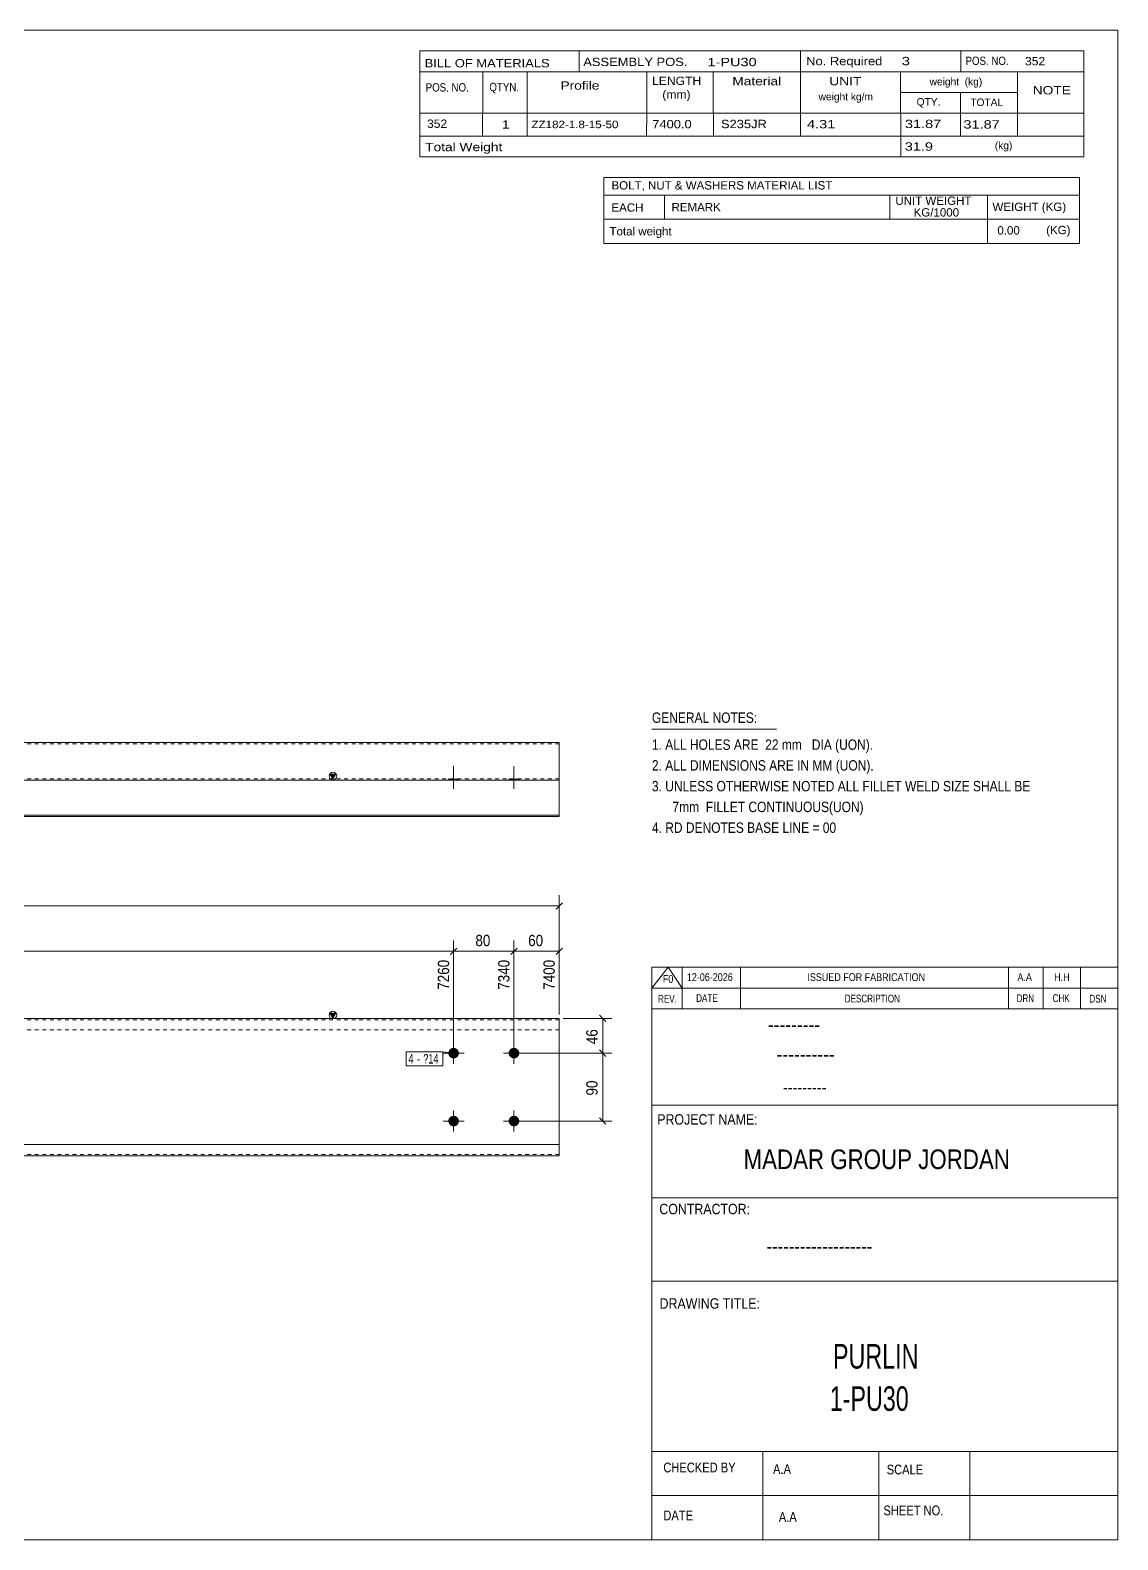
# Model space of a CAD drawing. Header units: millimetres. Extents: x 2 to 579, y 1 to 405.
# Drawn here: x 290.7 to 579, y 5 to 405 of the extents above; entities that cross this region are included whole.
import ezdxf

# ---------------------------------------------------------------- set-up
doc = ezdxf.new("R2010")
doc.units = ezdxf.units.MM
doc.linetypes.add('XKITLINE00', pattern=[0])
doc.linetypes.add('XKITLINE01', pattern=[4, 1, -1, 1, -1])
for name, color, linetype, lineweight in [('Bolt', 3, 'Continuous', 0), ('BoltMark', 7, 'Continuous', 0), ('Dimensions', 7, 'Continuous', 0), ('DrawingSheet', 5, 'Continuous', 0), ('OtherObjectType', 7, 'Continuous', 0), ('Part', 2, 'Continuous', 0)]:
    doc.layers.add(name, color=color, linetype=linetype, lineweight=lineweight)
doc.styles.add('@ARIAL_UNICODE_MS_BOLD', font='ARIAL.TTF')
doc.styles.add('ARIAL', font='ARIAL.TTF')
doc.styles.add('ARIAL_NARROW', font='ARIALN.TTF')
doc.styles.add('COMIC_SANS_MS_BOLD', font='COMICBD.TTF')
doc.styles.add('SWIS721_EX_BT', font='ARIAL.TTF')
doc.styles.add('SWISSE', font='ARIAL.TTF')

# ---------------------------------------------------------------- blocks, each defined once
blk = doc.blocks.new('*A1')
at = {"layer": 'Bolt'}
for points in [[(404.34, 133.91), (404.34, 133.88), (404.33, 133.85), (404.33, 133.81), (404.33, 133.78), (404.32, 133.74), (404.32, 133.71), (404.31, 133.68), (404.3, 133.64), (404.3, 133.61), (404.29, 133.58), (404.28, 133.54), (404.27, 133.51), (404.26, 133.48), (404.24, 133.44), (404.23, 133.41), (404.22, 133.38), (404.2, 133.35), (404.19, 133.32), (404.17, 133.29), (404.16, 133.26), (404.14, 133.23), (404.12, 133.2), (404.1, 133.17), (404.08, 133.14), (404.06, 133.11), (404.04, 133.09), (404.02, 133.06), (404, 133.03), (403.98, 133.01), (403.95, 132.98), (403.93, 132.96), (403.9, 132.93), (403.88, 132.91), (403.85, 132.89), (403.83, 132.87), (403.8, 132.84), (403.77, 132.82), (403.74, 132.8), (403.72, 132.78), (403.69, 132.77), (403.66, 132.75), (403.63, 132.73), (403.6, 132.71), (403.57, 132.7), (403.54, 132.68), (403.51, 132.67), (403.47, 132.66), (403.44, 132.64), (403.41, 132.63), (403.38, 132.62), (403.34, 132.61), (403.31, 132.6), (403.28, 132.59), (403.24, 132.58), (403.21, 132.58), (403.18, 132.57), (403.14, 132.56), (403.11, 132.56), (403.08, 132.56), (403.04, 132.55), (403.01, 132.55), (402.97, 132.55), (402.94, 132.55), (402.9, 132.55), (402.87, 132.55), (402.83, 132.55), (402.8, 132.56), (402.77, 132.56), (402.73, 132.56), (402.7, 132.57), (402.66, 132.58), (402.63, 132.58), (402.6, 132.59), (402.56, 132.6), (402.53, 132.61), (402.5, 132.62), (402.47, 132.63), (402.43, 132.64), (402.4, 132.66), (402.37, 132.67), (402.34, 132.68), (402.31, 132.7), (402.28, 132.71), (402.25, 132.73), (402.22, 132.75), (402.19, 132.77), (402.16, 132.78), (402.13, 132.8), (402.1, 132.82), (402.08, 132.84), (402.05, 132.87), (402.02, 132.89), (402, 132.91), (401.97, 132.93), (401.95, 132.96), (401.92, 132.98), (401.9, 133.01), (401.88, 133.03), (401.86, 133.06), (401.83, 133.09), (401.81, 133.11), (401.79, 133.14), (401.77, 133.17), (401.76, 133.2), (401.74, 133.23), (401.72, 133.26), (401.7, 133.29), (401.69, 133.32), (401.67, 133.35), (401.66, 133.38), (401.64, 133.41), (401.63, 133.44), (401.62, 133.48), (401.61, 133.51), (401.6, 133.54), (401.59, 133.58), (401.58, 133.61), (401.57, 133.64), (401.56, 133.68), (401.56, 133.71), (401.55, 133.74), (401.55, 133.78), (401.54, 133.81), (401.54, 133.85), (401.54, 133.88), (401.54, 133.91), (401.54, 133.95), (401.54, 133.98), (401.54, 134.02), (401.54, 134.05), (401.54, 134.09), (401.55, 134.12), (401.55, 134.15), (401.56, 134.19), (401.56, 134.22), (401.57, 134.26), (401.58, 134.29), (401.59, 134.32), (401.6, 134.35), (401.61, 134.39), (401.62, 134.42), (401.63, 134.45), (401.64, 134.48), (401.66, 134.52), (401.67, 134.55), (401.69, 134.58), (401.7, 134.61), (401.72, 134.64), (401.74, 134.67), (401.76, 134.7), (401.77, 134.73), (401.79, 134.75), (401.81, 134.78), (401.83, 134.81), (401.86, 134.84), (401.88, 134.86), (401.9, 134.89), (401.92, 134.91), (401.95, 134.94), (401.97, 134.96), (402, 134.99), (402.02, 135.01), (402.05, 135.03), (402.08, 135.05), (402.1, 135.07), (402.13, 135.09), (402.16, 135.11), (402.19, 135.13), (402.22, 135.15), (402.25, 135.17), (402.28, 135.18), (402.31, 135.2), (402.34, 135.21), (402.37, 135.23), (402.4, 135.24), (402.43, 135.25), (402.47, 135.27), (402.5, 135.28), (402.53, 135.29), (402.56, 135.3), (402.6, 135.31), (402.63, 135.31), (402.66, 135.32), (402.7, 135.33), (402.73, 135.33), (402.77, 135.34), (402.8, 135.34), (402.83, 135.34), (402.87, 135.35), (402.9, 135.35), (402.94, 135.35), (402.97, 135.35), (403.01, 135.35), (403.04, 135.34), (403.08, 135.34), (403.11, 135.34), (403.14, 135.33), (403.18, 135.33), (403.21, 135.32), (403.24, 135.31), (403.28, 135.31), (403.31, 135.3), (403.34, 135.29), (403.38, 135.28), (403.41, 135.27), (403.44, 135.25), (403.47, 135.24), (403.51, 135.23), (403.54, 135.21), (403.57, 135.2), (403.6, 135.18), (403.63, 135.17), (403.66, 135.15), (403.69, 135.13), (403.72, 135.11), (403.74, 135.09), (403.77, 135.07), (403.8, 135.05), (403.83, 135.03), (403.85, 135.01), (403.88, 134.99), (403.9, 134.96), (403.93, 134.94), (403.95, 134.91), (403.98, 134.89), (404, 134.86), (404.02, 134.84), (404.04, 134.81), (404.06, 134.78), (404.08, 134.75), (404.1, 134.73), (404.12, 134.7), (404.14, 134.67), (404.16, 134.64), (404.17, 134.61), (404.19, 134.58), (404.2, 134.55), (404.22, 134.52), (404.23, 134.48), (404.24, 134.45), (404.26, 134.42), (404.27, 134.39), (404.28, 134.35), (404.29, 134.32), (404.3, 134.29), (404.3, 134.26), (404.31, 134.22), (404.32, 134.19), (404.32, 134.15), (404.33, 134.12), (404.33, 134.09), (404.33, 134.05), (404.34, 134.02), (404.34, 133.98), (404.34, 133.95)], [(420.34, 133.91), (420.34, 133.88), (420.33, 133.85), (420.33, 133.81), (420.33, 133.78), (420.32, 133.74), (420.32, 133.71), (420.31, 133.68), (420.3, 133.64), (420.3, 133.61), (420.29, 133.58), (420.28, 133.54), (420.27, 133.51), (420.26, 133.48), (420.24, 133.44), (420.23, 133.41), (420.22, 133.38), (420.2, 133.35), (420.19, 133.32), (420.17, 133.29), (420.16, 133.26), (420.14, 133.23), (420.12, 133.2), (420.1, 133.17), (420.08, 133.14), (420.06, 133.11), (420.04, 133.09), (420.02, 133.06), (420, 133.03), (419.98, 133.01), (419.95, 132.98), (419.93, 132.96), (419.9, 132.93), (419.88, 132.91), (419.85, 132.89), (419.83, 132.87), (419.8, 132.84), (419.77, 132.82), (419.74, 132.8), (419.72, 132.78), (419.69, 132.77), (419.66, 132.75), (419.63, 132.73), (419.6, 132.71), (419.57, 132.7), (419.54, 132.68), (419.51, 132.67), (419.47, 132.66), (419.44, 132.64), (419.41, 132.63), (419.38, 132.62), (419.34, 132.61), (419.31, 132.6), (419.28, 132.59), (419.24, 132.58), (419.21, 132.58), (419.18, 132.57), (419.14, 132.56), (419.11, 132.56), (419.08, 132.56), (419.04, 132.55), (419.01, 132.55), (418.97, 132.55), (418.94, 132.55), (418.9, 132.55), (418.87, 132.55), (418.83, 132.55), (418.8, 132.56), (418.77, 132.56), (418.73, 132.56), (418.7, 132.57), (418.66, 132.58), (418.63, 132.58), (418.6, 132.59), (418.56, 132.6), (418.53, 132.61), (418.5, 132.62), (418.47, 132.63), (418.43, 132.64), (418.4, 132.66), (418.37, 132.67), (418.34, 132.68), (418.31, 132.7), (418.28, 132.71), (418.25, 132.73), (418.22, 132.75), (418.19, 132.77), (418.16, 132.78), (418.13, 132.8), (418.1, 132.82), (418.08, 132.84), (418.05, 132.87), (418.02, 132.89), (418, 132.91), (417.97, 132.93), (417.95, 132.96), (417.92, 132.98), (417.9, 133.01), (417.88, 133.03), (417.86, 133.06), (417.83, 133.09), (417.81, 133.11), (417.79, 133.14), (417.77, 133.17), (417.76, 133.2), (417.74, 133.23), (417.72, 133.26), (417.7, 133.29), (417.69, 133.32), (417.67, 133.35), (417.66, 133.38), (417.64, 133.41), (417.63, 133.44), (417.62, 133.48), (417.61, 133.51), (417.6, 133.54), (417.59, 133.58), (417.58, 133.61), (417.57, 133.64), (417.56, 133.68), (417.56, 133.71), (417.55, 133.74), (417.55, 133.78), (417.54, 133.81), (417.54, 133.85), (417.54, 133.88), (417.54, 133.91), (417.54, 133.95), (417.54, 133.98), (417.54, 134.02), (417.54, 134.05), (417.54, 134.09), (417.55, 134.12), (417.55, 134.15), (417.56, 134.19), (417.56, 134.22), (417.57, 134.26), (417.58, 134.29), (417.59, 134.32), (417.6, 134.35), (417.61, 134.39), (417.62, 134.42), (417.63, 134.45), (417.64, 134.48), (417.66, 134.52), (417.67, 134.55), (417.69, 134.58), (417.7, 134.61), (417.72, 134.64), (417.74, 134.67), (417.76, 134.7), (417.77, 134.73), (417.79, 134.75), (417.81, 134.78), (417.83, 134.81), (417.86, 134.84), (417.88, 134.86), (417.9, 134.89), (417.92, 134.91), (417.95, 134.94), (417.97, 134.96), (418, 134.99), (418.02, 135.01), (418.05, 135.03), (418.08, 135.05), (418.1, 135.07), (418.13, 135.09), (418.16, 135.11), (418.19, 135.13), (418.22, 135.15), (418.25, 135.17), (418.28, 135.18), (418.31, 135.2), (418.34, 135.21), (418.37, 135.23), (418.4, 135.24), (418.43, 135.25), (418.47, 135.27), (418.5, 135.28), (418.53, 135.29), (418.56, 135.3), (418.6, 135.31), (418.63, 135.31), (418.66, 135.32), (418.7, 135.33), (418.73, 135.33), (418.77, 135.34), (418.8, 135.34), (418.83, 135.34), (418.87, 135.35), (418.9, 135.35), (418.94, 135.35), (418.97, 135.35), (419.01, 135.35), (419.04, 135.34), (419.08, 135.34), (419.11, 135.34), (419.14, 135.33), (419.18, 135.33), (419.21, 135.32), (419.24, 135.31), (419.28, 135.31), (419.31, 135.3), (419.34, 135.29), (419.38, 135.28), (419.41, 135.27), (419.44, 135.25), (419.47, 135.24), (419.51, 135.23), (419.54, 135.21), (419.57, 135.2), (419.6, 135.18), (419.63, 135.17), (419.66, 135.15), (419.69, 135.13), (419.72, 135.11), (419.74, 135.09), (419.77, 135.07), (419.8, 135.05), (419.83, 135.03), (419.85, 135.01), (419.88, 134.99), (419.9, 134.96), (419.93, 134.94), (419.95, 134.91), (419.98, 134.89), (420, 134.86), (420.02, 134.84), (420.04, 134.81), (420.06, 134.78), (420.08, 134.75), (420.1, 134.73), (420.12, 134.7), (420.14, 134.67), (420.16, 134.64), (420.17, 134.61), (420.19, 134.58), (420.2, 134.55), (420.22, 134.52), (420.23, 134.48), (420.24, 134.45), (420.26, 134.42), (420.27, 134.39), (420.28, 134.35), (420.29, 134.32), (420.3, 134.29), (420.3, 134.26), (420.31, 134.22), (420.32, 134.19), (420.32, 134.15), (420.33, 134.12), (420.33, 134.09), (420.33, 134.05), (420.34, 134.02), (420.34, 133.98), (420.34, 133.95)], [(404.34, 115.91), (404.34, 115.88), (404.33, 115.85), (404.33, 115.81), (404.33, 115.78), (404.32, 115.74), (404.32, 115.71), (404.31, 115.68), (404.3, 115.64), (404.3, 115.61), (404.29, 115.58), (404.28, 115.54), (404.27, 115.51), (404.26, 115.48), (404.24, 115.44), (404.23, 115.41), (404.22, 115.38), (404.2, 115.35), (404.19, 115.32), (404.17, 115.29), (404.16, 115.26), (404.14, 115.23), (404.12, 115.2), (404.1, 115.17), (404.08, 115.14), (404.06, 115.11), (404.04, 115.09), (404.02, 115.06), (404, 115.03), (403.98, 115.01), (403.95, 114.98), (403.93, 114.96), (403.9, 114.93), (403.88, 114.91), (403.85, 114.89), (403.83, 114.87), (403.8, 114.84), (403.77, 114.82), (403.74, 114.8), (403.72, 114.78), (403.69, 114.77), (403.66, 114.75), (403.63, 114.73), (403.6, 114.71), (403.57, 114.7), (403.54, 114.68), (403.51, 114.67), (403.47, 114.66), (403.44, 114.64), (403.41, 114.63), (403.38, 114.62), (403.34, 114.61), (403.31, 114.6), (403.28, 114.59), (403.24, 114.58), (403.21, 114.58), (403.18, 114.57), (403.14, 114.56), (403.11, 114.56), (403.08, 114.56), (403.04, 114.55), (403.01, 114.55), (402.97, 114.55), (402.94, 114.55), (402.9, 114.55), (402.87, 114.55), (402.83, 114.55), (402.8, 114.56), (402.77, 114.56), (402.73, 114.56), (402.7, 114.57), (402.66, 114.58), (402.63, 114.58), (402.6, 114.59), (402.56, 114.6), (402.53, 114.61), (402.5, 114.62), (402.47, 114.63), (402.43, 114.64), (402.4, 114.66), (402.37, 114.67), (402.34, 114.68), (402.31, 114.7), (402.28, 114.71), (402.25, 114.73), (402.22, 114.75), (402.19, 114.77), (402.16, 114.78), (402.13, 114.8), (402.1, 114.82), (402.08, 114.84), (402.05, 114.87), (402.02, 114.89), (402, 114.91), (401.97, 114.93), (401.95, 114.96), (401.92, 114.98), (401.9, 115.01), (401.88, 115.03), (401.86, 115.06), (401.83, 115.09), (401.81, 115.11), (401.79, 115.14), (401.77, 115.17), (401.76, 115.2), (401.74, 115.23), (401.72, 115.26), (401.7, 115.29), (401.69, 115.32), (401.67, 115.35), (401.66, 115.38), (401.64, 115.41), (401.63, 115.44), (401.62, 115.48), (401.61, 115.51), (401.6, 115.54), (401.59, 115.58), (401.58, 115.61), (401.57, 115.64), (401.56, 115.68), (401.56, 115.71), (401.55, 115.74), (401.55, 115.78), (401.54, 115.81), (401.54, 115.85), (401.54, 115.88), (401.54, 115.91), (401.54, 115.95), (401.54, 115.98), (401.54, 116.02), (401.54, 116.05), (401.54, 116.09), (401.55, 116.12), (401.55, 116.15), (401.56, 116.19), (401.56, 116.22), (401.57, 116.26), (401.58, 116.29), (401.59, 116.32), (401.6, 116.35), (401.61, 116.39), (401.62, 116.42), (401.63, 116.45), (401.64, 116.48), (401.66, 116.52), (401.67, 116.55), (401.69, 116.58), (401.7, 116.61), (401.72, 116.64), (401.74, 116.67), (401.76, 116.7), (401.77, 116.73), (401.79, 116.75), (401.81, 116.78), (401.83, 116.81), (401.86, 116.84), (401.88, 116.86), (401.9, 116.89), (401.92, 116.91), (401.95, 116.94), (401.97, 116.96), (402, 116.99), (402.02, 117.01), (402.05, 117.03), (402.08, 117.05), (402.1, 117.07), (402.13, 117.09), (402.16, 117.11), (402.19, 117.13), (402.22, 117.15), (402.25, 117.17), (402.28, 117.18), (402.31, 117.2), (402.34, 117.21), (402.37, 117.23), (402.4, 117.24), (402.43, 117.25), (402.47, 117.27), (402.5, 117.28), (402.53, 117.29), (402.56, 117.3), (402.6, 117.31), (402.63, 117.31), (402.66, 117.32), (402.7, 117.33), (402.73, 117.33), (402.77, 117.34), (402.8, 117.34), (402.83, 117.34), (402.87, 117.35), (402.9, 117.35), (402.94, 117.35), (402.97, 117.35), (403.01, 117.35), (403.04, 117.34), (403.08, 117.34), (403.11, 117.34), (403.14, 117.33), (403.18, 117.33), (403.21, 117.32), (403.24, 117.31), (403.28, 117.31), (403.31, 117.3), (403.34, 117.29), (403.38, 117.28), (403.41, 117.27), (403.44, 117.25), (403.47, 117.24), (403.51, 117.23), (403.54, 117.21), (403.57, 117.2), (403.6, 117.18), (403.63, 117.17), (403.66, 117.15), (403.69, 117.13), (403.72, 117.11), (403.74, 117.09), (403.77, 117.07), (403.8, 117.05), (403.83, 117.03), (403.85, 117.01), (403.88, 116.99), (403.9, 116.96), (403.93, 116.94), (403.95, 116.91), (403.98, 116.89), (404, 116.86), (404.02, 116.84), (404.04, 116.81), (404.06, 116.78), (404.08, 116.75), (404.1, 116.73), (404.12, 116.7), (404.14, 116.67), (404.16, 116.64), (404.17, 116.61), (404.19, 116.58), (404.2, 116.55), (404.22, 116.52), (404.23, 116.48), (404.24, 116.45), (404.26, 116.42), (404.27, 116.39), (404.28, 116.35), (404.29, 116.32), (404.3, 116.29), (404.3, 116.26), (404.31, 116.22), (404.32, 116.19), (404.32, 116.15), (404.33, 116.12), (404.33, 116.09), (404.33, 116.05), (404.34, 116.02), (404.34, 115.98), (404.34, 115.95)], [(420.34, 115.91), (420.34, 115.88), (420.33, 115.85), (420.33, 115.81), (420.33, 115.78), (420.32, 115.74), (420.32, 115.71), (420.31, 115.68), (420.3, 115.64), (420.3, 115.61), (420.29, 115.58), (420.28, 115.54), (420.27, 115.51), (420.26, 115.48), (420.24, 115.44), (420.23, 115.41), (420.22, 115.38), (420.2, 115.35), (420.19, 115.32), (420.17, 115.29), (420.16, 115.26), (420.14, 115.23), (420.12, 115.2), (420.1, 115.17), (420.08, 115.14), (420.06, 115.11), (420.04, 115.09), (420.02, 115.06), (420, 115.03), (419.98, 115.01), (419.95, 114.98), (419.93, 114.96), (419.9, 114.93), (419.88, 114.91), (419.85, 114.89), (419.83, 114.87), (419.8, 114.84), (419.77, 114.82), (419.74, 114.8), (419.72, 114.78), (419.69, 114.77), (419.66, 114.75), (419.63, 114.73), (419.6, 114.71), (419.57, 114.7), (419.54, 114.68), (419.51, 114.67), (419.47, 114.66), (419.44, 114.64), (419.41, 114.63), (419.38, 114.62), (419.34, 114.61), (419.31, 114.6), (419.28, 114.59), (419.24, 114.58), (419.21, 114.58), (419.18, 114.57), (419.14, 114.56), (419.11, 114.56), (419.08, 114.56), (419.04, 114.55), (419.01, 114.55), (418.97, 114.55), (418.94, 114.55), (418.9, 114.55), (418.87, 114.55), (418.83, 114.55), (418.8, 114.56), (418.77, 114.56), (418.73, 114.56), (418.7, 114.57), (418.66, 114.58), (418.63, 114.58), (418.6, 114.59), (418.56, 114.6), (418.53, 114.61), (418.5, 114.62), (418.47, 114.63), (418.43, 114.64), (418.4, 114.66), (418.37, 114.67), (418.34, 114.68), (418.31, 114.7), (418.28, 114.71), (418.25, 114.73), (418.22, 114.75), (418.19, 114.77), (418.16, 114.78), (418.13, 114.8), (418.1, 114.82), (418.08, 114.84), (418.05, 114.87), (418.02, 114.89), (418, 114.91), (417.97, 114.93), (417.95, 114.96), (417.92, 114.98), (417.9, 115.01), (417.88, 115.03), (417.86, 115.06), (417.83, 115.09), (417.81, 115.11), (417.79, 115.14), (417.77, 115.17), (417.76, 115.2), (417.74, 115.23), (417.72, 115.26), (417.7, 115.29), (417.69, 115.32), (417.67, 115.35), (417.66, 115.38), (417.64, 115.41), (417.63, 115.44), (417.62, 115.48), (417.61, 115.51), (417.6, 115.54), (417.59, 115.58), (417.58, 115.61), (417.57, 115.64), (417.56, 115.68), (417.56, 115.71), (417.55, 115.74), (417.55, 115.78), (417.54, 115.81), (417.54, 115.85), (417.54, 115.88), (417.54, 115.91), (417.54, 115.95), (417.54, 115.98), (417.54, 116.02), (417.54, 116.05), (417.54, 116.09), (417.55, 116.12), (417.55, 116.15), (417.56, 116.19), (417.56, 116.22), (417.57, 116.26), (417.58, 116.29), (417.59, 116.32), (417.6, 116.35), (417.61, 116.39), (417.62, 116.42), (417.63, 116.45), (417.64, 116.48), (417.66, 116.52), (417.67, 116.55), (417.69, 116.58), (417.7, 116.61), (417.72, 116.64), (417.74, 116.67), (417.76, 116.7), (417.77, 116.73), (417.79, 116.75), (417.81, 116.78), (417.83, 116.81), (417.86, 116.84), (417.88, 116.86), (417.9, 116.89), (417.92, 116.91), (417.95, 116.94), (417.97, 116.96), (418, 116.99), (418.02, 117.01), (418.05, 117.03), (418.08, 117.05), (418.1, 117.07), (418.13, 117.09), (418.16, 117.11), (418.19, 117.13), (418.22, 117.15), (418.25, 117.17), (418.28, 117.18), (418.31, 117.2), (418.34, 117.21), (418.37, 117.23), (418.4, 117.24), (418.43, 117.25), (418.47, 117.27), (418.5, 117.28), (418.53, 117.29), (418.56, 117.3), (418.6, 117.31), (418.63, 117.31), (418.66, 117.32), (418.7, 117.33), (418.73, 117.33), (418.77, 117.34), (418.8, 117.34), (418.83, 117.34), (418.87, 117.35), (418.9, 117.35), (418.94, 117.35), (418.97, 117.35), (419.01, 117.35), (419.04, 117.34), (419.08, 117.34), (419.11, 117.34), (419.14, 117.33), (419.18, 117.33), (419.21, 117.32), (419.24, 117.31), (419.28, 117.31), (419.31, 117.3), (419.34, 117.29), (419.38, 117.28), (419.41, 117.27), (419.44, 117.25), (419.47, 117.24), (419.51, 117.23), (419.54, 117.21), (419.57, 117.2), (419.6, 117.18), (419.63, 117.17), (419.66, 117.15), (419.69, 117.13), (419.72, 117.11), (419.74, 117.09), (419.77, 117.07), (419.8, 117.05), (419.83, 117.03), (419.85, 117.01), (419.88, 116.99), (419.9, 116.96), (419.93, 116.94), (419.95, 116.91), (419.98, 116.89), (420, 116.86), (420.02, 116.84), (420.04, 116.81), (420.06, 116.78), (420.08, 116.75), (420.1, 116.73), (420.12, 116.7), (420.14, 116.67), (420.16, 116.64), (420.17, 116.61), (420.19, 116.58), (420.2, 116.55), (420.22, 116.52), (420.23, 116.48), (420.24, 116.45), (420.26, 116.42), (420.27, 116.39), (420.28, 116.35), (420.29, 116.32), (420.3, 116.29), (420.3, 116.26), (420.31, 116.22), (420.32, 116.19), (420.32, 116.15), (420.33, 116.12), (420.33, 116.09), (420.33, 116.05), (420.34, 116.02), (420.34, 115.98), (420.34, 115.95)]]:
    blk.add_hatch(color=3, dxfattribs=at).paths.add_polyline_path(points, flags=17)
at = {"layer": 'Bolt', "color": 3, "linetype": 'XKITLINE00', "lineweight": 0}
for p, q in [((402.94, 136.75), (402.94, 131.15)), ((418.94, 136.75), (418.94, 131.15)), ((405.74, 133.95), (400.14, 133.95)), ((421.74, 133.95), (416.14, 133.95)), ((402.94, 118.75), (402.94, 113.15)), ((418.94, 118.75), (418.94, 113.15)), ((405.74, 115.95), (400.14, 115.95)), ((421.74, 115.95), (416.14, 115.95))]:
    blk.add_line(p, q, dxfattribs=at)
blk = doc.blocks.new('*A3')
at = {"layer": 'Part'}
blk.add_hatch(color=2, dxfattribs=at).paths.add_polyline_path([(370.14, 144.55), (371.74, 144.55), (370.94, 143.15)], flags=17)
at = {"layer": 'Part', "color": 2, "linetype": 'XKITLINE00', "lineweight": 0}
for p, q in [((370.94, 143.15), (370.14, 144.55)), ((370.14, 144.55), (371.74, 144.55)), ((371.74, 144.55), (370.94, 143.15)), ((34.45, 143.15), (34.45, 106.75)), ((232.64, 143.15), (34.45, 143.15)), ((430.94, 143.15), (232.74, 143.15)), ((430.94, 143.15), (430.94, 106.75)), ((232.64, 109.75), (34.45, 109.75)), ((430.94, 109.75), (232.74, 109.75)), ((34.45, 106.75), (232.64, 106.75)), ((232.74, 106.75), (430.94, 106.75))]:
    blk.add_line(p, q, dxfattribs=at)
at = {"layer": 'Part', "color": 7, "linetype": 'XKITLINE01', "lineweight": 0}
for p, q in [((232.64, 142.79), (34.45, 142.79)), ((232.64, 140.15), (34.45, 140.15)), ((430.94, 142.79), (232.74, 142.79)), ((430.94, 140.15), (232.74, 140.15)), ((232.64, 107.11), (34.45, 107.11)), ((430.94, 107.11), (232.74, 107.11))]:
    blk.add_line(p, q, dxfattribs=at)
at = {"layer": 'Part', "color": 2, "linetype": 'XKITLINE00', "lineweight": 0}
blk.add_circle((370.94, 144.05), 1, dxfattribs=at)
blk = doc.blocks.new('*A4')
at = {"layer": 'Bolt'}
for points in [[(401.54, 206.29), (401.54, 206.65), (404.34, 206.65), (404.34, 206.29)], [(401.54, 206.29), (401.54, 206.65), (404.34, 206.65), (404.34, 206.29)], [(417.54, 206.29), (417.54, 206.65), (420.34, 206.65), (420.34, 206.29)], [(417.54, 206.29), (417.54, 206.65), (420.34, 206.65), (420.34, 206.29)]]:
    blk.add_hatch(color=3, dxfattribs=at).paths.add_polyline_path(points, flags=17)
at = {"layer": 'Bolt', "color": 3, "linetype": 'XKITLINE00', "lineweight": 0}
for p, q in [((402.94, 209.97), (402.94, 203.97)), ((402.94, 209.97), (402.94, 203.97)), ((418.94, 209.97), (418.94, 203.97)), ((418.94, 209.97), (418.94, 203.97)), ((401.54, 206.65), (401.54, 206.29)), ((401.54, 206.65), (401.54, 206.29)), ((404.34, 206.65), (404.34, 206.29)), ((404.34, 206.65), (404.34, 206.29)), ((417.54, 206.65), (417.54, 206.29)), ((417.54, 206.65), (417.54, 206.29)), ((420.34, 206.65), (420.34, 206.29)), ((420.34, 206.65), (420.34, 206.29))]:
    blk.add_line(p, q, dxfattribs=at)
blk = doc.blocks.new('*A6')
at = {"layer": 'Part'}
blk.add_hatch(color=2, dxfattribs=at).paths.add_polyline_path([(370.14, 207.87), (371.74, 207.87), (370.94, 206.47)], flags=17)
at = {"layer": 'Part', "color": 2, "linetype": 'XKITLINE00', "lineweight": 0}
for p, q in [((34.45, 216.29), (34.45, 206.29)), ((34.45, 216.29), (232.64, 216.29)), ((232.74, 216.29), (430.94, 216.29)), ((430.94, 216.29), (430.94, 206.29)), ((34.45, 206.29), (34.45, 196.65)), ((232.64, 206.29), (34.45, 206.29)), ((430.94, 206.29), (232.74, 206.29)), ((370.94, 206.47), (370.14, 207.87)), ((370.14, 207.87), (371.74, 207.87)), ((371.74, 207.87), (370.94, 206.47)), ((430.94, 196.65), (430.94, 206.29)), ((232.64, 197.01), (34.45, 197.01)), ((34.45, 196.65), (232.64, 196.65)), ((430.94, 197.01), (232.74, 197.01)), ((232.74, 196.65), (430.94, 196.65))]:
    blk.add_line(p, q, dxfattribs=at)
at = {"layer": 'Part', "color": 7, "linetype": 'XKITLINE01', "lineweight": 0}
for p, q in [((232.64, 215.93), (34.45, 215.93)), ((430.94, 215.93), (232.74, 215.93)), ((232.64, 206.65), (34.45, 206.65)), ((430.94, 206.65), (232.74, 206.65))]:
    blk.add_line(p, q, dxfattribs=at)
at = {"layer": 'Part', "color": 2, "linetype": 'XKITLINE00', "lineweight": 0}
blk.add_circle((370.94, 207.37), 1, dxfattribs=at)
blk = doc.blocks.new('*A7')
at = {"layer": 'DrawingSheet', "color": 5, "linetype": 'XKITLINE00', "lineweight": 0}
for p, q in [((579, 405), (5, 405)), ((5, 405), (5, 5)), ((579, 5), (579, 405)), ((5, 5), (579, 5))]:
    blk.add_line(p, q, dxfattribs=at)
at = {"layer": 'DrawingSheet', "color": 5, "style": 'ARIAL', "width": 0.85}
blk.add_text('Tekla structures', height=2, rotation=90, dxfattribs=at).set_placement((4.5, 5.5))
blk = doc.blocks.new('*A8')
at = {"layer": 'OtherObjectType', "color": 7, "linetype": 'XKITLINE00', "lineweight": 0}
for p, q in [((442.76, 365.95), (442.75, 354.95)), ((442.76, 365.95), (568.88, 365.95)), ((568.88, 365.95), (568.88, 354.95)), ((442.75, 361.3), (568.88, 361.3)), ((458.87, 361.31), (458.87, 354.95)), ((518.57, 361.31), (518.57, 354.95)), ((544.47, 361.29), (544.47, 354.95)), ((442.77, 354.95), (568.88, 354.95)), ((442.78, 354.95), (442.78, 348.54)), ((442.85, 354.95), (568.87, 354.95)), ((544.5, 354.92), (544.5, 348.5)), ((568.87, 354.92), (568.87, 348.51)), ((442.77, 348.5), (568.87, 348.5))]:
    blk.add_line(p, q, dxfattribs=at)
at = {"layer": 'OtherObjectType', "color": 7, "style": 'ARIAL_NARROW', "width": 1.211571}
for s, p in [('BOLT, NUT & WASHERS MATERIAL LIST', (444.79, 362.79)), ('UNIT WEIGHT', (520.03, 358.72)), ('EACH', (444.78, 356.92)), ('REMARK', (460.7, 357.01)), (' KG/1000', (524.02, 355.63)), ('WEIGHT (KG)', (545.78, 357.1)), ('Total weight', (444.26, 350.62)), ('0.00', (547.07, 350.86)), ('(KG)', (560.02, 350.95))]:
    blk.add_text(s, height=2.2, dxfattribs=at).set_placement(p)
blk = doc.blocks.new('*A9')
at = {"layer": 'OtherObjectType', "color": 7, "linetype": 'XKITLINE00', "lineweight": 0}
blk.add_line((455.5, 219.82), (488.5, 219.82), dxfattribs=at)
at = {"layer": 'OtherObjectType', "color": 7, "style": 'ARIAL_NARROW', "width": 1.008832}
for s, p in [('GENERAL NOTES:', (455.5, 221.47)), ('1. ALL HOLES ARE  22 mm   DIA (UON).', (455.5, 214.32)), ('2. ALL DIMENSIONS ARE IN MM (UON).', (455.5, 208.82)), ('3. UNLESS OTHERWISE NOTED ALL FILLET WELD SIZE SHALL BE', (455.5, 203.32)), ('7mm  FILLET CONTINUOUS(UON)', (460.95, 197.82)), ('4. RD DENOTES BASE LINE = 00', (455.5, 192.32))]:
    blk.add_text(s, height=2.75, dxfattribs=at).set_placement(p)
blk = doc.blocks.new('*A10')
at = {"layer": 'OtherObjectType', "color": 7, "linetype": 'XKITLINE00', "lineweight": 0}
for p, q in [((455.5, 156.76), (579, 156.76)), ((455.5, 151.21), (459.82, 156.76)), ((455.5, 151.21), (455.5, 156.76)), ((459.82, 156.76), (463.53, 151.21)), ((463.53, 151.21), (463.53, 156.76)), ((478.97, 151.21), (478.97, 156.76)), ((549.98, 151.21), (549.98, 156.76)), ((559.24, 151.21), (559.24, 156.76)), ((569.12, 151.21), (569.12, 156.76)), ((579, 151.21), (579, 156.76)), ((455.5, 151.21), (579, 151.21)), ((455.5, 145.65), (455.5, 151.21)), ((459.21, 151.21), (579, 151.21)), ((463.53, 145.65), (463.53, 151.21)), ((478.97, 145.65), (478.97, 151.21)), ((549.98, 145.65), (549.98, 151.21)), ((559.24, 145.65), (559.24, 151.21)), ((569.12, 145.65), (569.12, 151.21)), ((579, 145.65), (579, 151.21))]:
    blk.add_line(p, q, dxfattribs=at)
at = {"layer": 'OtherObjectType', "color": 7, "style": 'ARIAL_NARROW'}
for s, height, width, p in [('F0', 2.058, 1.008832, (458.4, 152.59)), ('12-06-2026', 2.058, 1.008832, (464.76, 153.06)), ('ISSUED FOR FABRICATION', 2.0583, 1.008832, (496.71, 153.06)), ('A.A', 2.058, 1.008832, (552.4, 153.06)), ('H.H', 2.058, 1.008832, (562.13, 153.06)), ('REV.', 2.058, 0.907949, (457.13, 147.31)), ('DATE', 2.058, 0.907949, (467.23, 147.5)), ('DESCRIPTION', 2.0583, 0.907949, (506.61, 147.39)), ('DRN', 2.058, 0.907949, (552.17, 147.47)), ('CHK', 2.058, 0.907949, (561.72, 147.5)), ('DSN', 2.058, 0.907949, (571.47, 147.35))]:
    blk.add_text(s, height=height, dxfattribs=dict(at, width=width)).set_placement(p)
blk = doc.blocks.new('*A12')
at = {"layer": 'OtherObjectType', "color": 2, "linetype": 'XKITLINE00', "lineweight": 0}
for p, q in [((455.5, 145.65), (579, 145.65)), ((455.5, 5), (455.5, 145.64)), ((578.98, 145.64), (579, 5)), ((579, 120.14), (455.5, 120.14)), ((455.5, 95.63), (579, 95.63)), ((579, 73.49), (455.5, 73.49)), ((579, 28.4), (455.5, 28.4)), ((484.94, 28.4), (484.94, 5)), ((515.62, 5), (515.62, 28.4)), ((539.75, 5), (539.75, 28.4)), ((579, 16.7), (455.5, 16.7)), ((579, 5), (455.5, 5))]:
    blk.add_line(p, q, dxfattribs=at)
at = {"layer": 'OtherObjectType', "color": 4, "style": '@ARIAL_UNICODE_MS_BOLD', "width": 0.85}
blk.add_text('---------', height=3.9, dxfattribs=at).set_placement((486.23, 139.59))
at = {"layer": 'OtherObjectType', "color": 7, "style": 'ARIAL', "width": 0.85}
for s, height, p in [('----------', 3.9, (488.56, 131.77)), ('---------', 3.25, (490.21, 123.31))]:
    blk.add_text(s, height=height, dxfattribs=at).set_placement(p)
at = {"layer": 'OtherObjectType', "color": 3, "width": 0.85}
for s, style, p in [('PROJECT NAME:', 'SWIS721_EX_BT', (456.92, 115.01)), ('CONTRACTOR:', 'SWISSE', (457.47, 91.27)), ('DRAWING TITLE:', 'SWIS721_EX_BT', (457.53, 66.24))]:
    blk.add_text(s, height=2.7618, dxfattribs=dict(at, style=style)).set_placement(p)
at = {"layer": 'OtherObjectType', "color": 7, "width": 0.85}
for s, height, p in [('MADAR GROUP JORDAN', 5.2, (479.79, 103.23)), ('CHECKED BY', 2.592, (458.53, 22.86)), ('A.A', 2.592, (487.61, 22.45)), ('SCALE', 2.592, (517.74, 22.33)), ('DATE', 2.592, (458.54, 10.16)), ('A.A', 2.592, (489.14, 9.76)), ('SHEET NO.', 2.592, (516.87, 11.49))]:
    blk.add_text(s, height=height, dxfattribs=at).set_placement(p)
at = {"layer": 'OtherObjectType', "color": 1}
for s, height, style, width, p in [('-------------------', 3.9, 'COMIC_SANS_MS_BOLD', 0.85, (485.87, 80.86)), ('PURLIN', 6.5, 'ARIAL', 0.68, (503.5, 50.37)), ('1-PU30', 6.5, 'ARIAL', 0.68, (502.64, 39.17))]:
    blk.add_text(s, height=height, dxfattribs=dict(at, style=style, width=width)).set_placement(p)
blk = doc.blocks.new('*A13')
at = {"layer": 'OtherObjectType', "color": 7, "linetype": 'XKITLINE00', "lineweight": 0}
for p, q in [((393.98, 399.5), (569.98, 399.5)), ((393.98, 399.5), (393.98, 388.5)), ((436.26, 399.42), (436.26, 393.87)), ((494.85, 394), (494.85, 399.5)), ((537.43, 393.96), (537.43, 399.42)), ((569.98, 394), (569.98, 399.5)), ((393.98, 394), (569.98, 394)), ((410.64, 394), (410.64, 383)), ((422.4, 393.98), (422.4, 383.03)), ((454.12, 393.99), (454.13, 383)), ((471.78, 393.98), (471.78, 383)), ((494.85, 393.98), (494.85, 383)), ((521.43, 394), (521.43, 383)), ((552.42, 394), (552.42, 383)), ((569.98, 394), (569.98, 388.5)), ((393.98, 388.5), (393.98, 383)), ((521.45, 388.52), (552.45, 388.52)), ((537.28, 388.52), (537.28, 383)), ((569.98, 388.5), (569.98, 383)), ((393.98, 383), (569.98, 383)), ((393.98, 383), (393.98, 376.95)), ((410.63, 383), (410.63, 376.95)), ((422.44, 382.99), (422.44, 376.95)), ((454.12, 383), (454.11, 376.95)), ((471.79, 383), (471.79, 376.95)), ((494.87, 383), (494.87, 376.95)), ((521.44, 383), (521.44, 376.95)), ((537.33, 382.95), (537.33, 376.95)), ((552.43, 383), (552.43, 376.95)), ((569.98, 383), (569.98, 376.95)), ((393.98, 376.95), (569.98, 376.95)), ((393.98, 376.95), (393.98, 371.45)), ((521.44, 376.95), (521.44, 371.45)), ((569.98, 376.95), (569.98, 371.45)), ((393.98, 371.45), (569.98, 371.45))]:
    blk.add_line(p, q, dxfattribs=at)
at = {"layer": 'OtherObjectType', "color": 7, "style": 'ARIAL_NARROW'}
for s, height, width, p in [('BILL OF MATERIALS', 2.2, 1.36, (395.25, 395.16)), ('ASSEMBLY POS.', 2.2, 1.36, (437.3, 395.5)), ('1-PU30', 2.2, 1.525501, (470.23, 395.46)), ('No. Required', 2.2, 1.36, (496.39, 395.72)), ('3', 2.2, 1.525501, (521.75, 395.72)), ('POS. NO.', 2.2, 1.02, (538.63, 395.79)), ('352', 2.2, 1.270501, (554.4, 395.69)), ('LENGTH', 2.2, 1.275, (455.54, 390.49)), ('Material', 2.2, 1.445, (476.81, 390.41)), ('UNIT', 2.2, 1.445, (502.52, 390.4)), ('weight  (kg)', 1.98, 1.19, (529.11, 390.39)), ('POS. NO.', 2.2, 1.02, (395.53, 388.74)), ('QTYN.', 2.2, 1.02, (412.42, 388.84)), ('Profile', 2.2, 1.445, (431.26, 389.25)), ('(mm)', 2.2, 1.275, (458.26, 386.86)), ('weight kg/m', 1.98, 1.19, (499.69, 386.4)), ('NOTE', 2.2, 1.445, (556.44, 387.99)), ('QTY.', 1.98, 1.19, (525.68, 385.03)), ('TOTAL', 1.98, 1.19, (539.9, 384.91)), ('352', 2.2, 1.270501, (395.89, 379.12)), ('1', 2.2, 1.525501, (415.71, 378.91)), ('ZZ182-1.8-15-50', 1.98, 1.355501, (423.56, 379.04)), ('7400.0', 2.2, 1.355501, (455.59, 379.01)), ('S235JR', 2.2, 1.355501, (473.81, 379.05)), ('4.31', 2.2, 1.525501, (496.62, 378.99)), ('31.87', 2.2, 1.525501, (522.57, 379.07)), ('31.87', 2.2, 1.525501, (538.08, 378.94)), ('Total Weight', 2.2, 1.445, (395.4, 372.94)), ('31.9', 2.2, 1.525501, (522.52, 373.09)), ('(kg)', 1.98, 1.19, (546.4, 373.46))]:
    blk.add_text(s, height=height, dxfattribs=dict(at, width=width)).set_placement(p)
blk = doc.blocks.new('*A17')
at = {"layer": 'Dimensions', "color": 7, "linetype": 'XKITLINE00', "lineweight": 0}
for p, q in [((419.94, 133.95), (444.85, 133.95)), ((441.6, 134.8), (443.3, 133.1)), ((442.45, 115.95), (442.45, 133.95)), ((441.6, 116.8), (443.3, 115.1)), ((419.94, 115.95), (444.85, 115.95))]:
    blk.add_line(p, q, dxfattribs=at)
at = {"layer": 'Dimensions', "color": 3}
for p in [(442.45, 133.95), (442.45, 115.95)]:
    blk.add_point(p, dxfattribs=at)
at = {"layer": 'Dimensions', "color": 3, "style": 'ARIAL', "width": 0.85}
blk.add_text('90', height=3, rotation=90.0002, dxfattribs=at).set_placement((441.1, 122.72))
blk = doc.blocks.new('*A18')
at = {"layer": 'Dimensions', "color": 7, "linetype": 'XKITLINE00', "lineweight": 0}
for p, q in [((431.94, 143.15), (444.85, 143.15)), ((441.6, 144), (443.3, 142.3)), ((442.45, 133.95), (442.45, 143.15)), ((419.94, 133.95), (444.85, 133.95)), ((441.6, 134.8), (443.3, 133.1))]:
    blk.add_line(p, q, dxfattribs=at)
at = {"layer": 'Dimensions', "color": 3}
for p in [(442.45, 143.15), (442.45, 133.95)]:
    blk.add_point(p, dxfattribs=at)
at = {"layer": 'Dimensions', "color": 3, "style": 'ARIAL', "width": 0.85}
blk.add_text('46', height=3, rotation=90.0002, dxfattribs=at).set_placement((441.1, 136.32))
blk = doc.blocks.new('*A19')
at = {"layer": 'Dimensions', "color": 7, "linetype": 'XKITLINE00', "lineweight": 0}
for p, q in [((35.3, 173.8), (33.6, 172.1)), ((34.45, 144.15), (34.45, 175.8)), ((34.45, 172.95), (430.94, 172.95)), ((431.79, 173.8), (430.09, 172.1)), ((430.94, 144.15), (430.94, 175.8))]:
    blk.add_line(p, q, dxfattribs=at)
at = {"layer": 'Dimensions', "color": 3}
for p in [(34.45, 172.95), (430.94, 172.95)]:
    blk.add_point(p, dxfattribs=at)
at = {"layer": 'Dimensions', "color": 3, "style": 'ARIAL', "width": 0.85}
blk.add_text('7400', height=3, dxfattribs=at).set_placement((228.24, 174.3))
blk = doc.blocks.new('*A22')
at = {"layer": 'Dimensions', "color": 7, "linetype": 'XKITLINE00', "lineweight": 0}
for p, q in [((63.3, 161.8), (61.6, 160.1)), ((62.45, 134.95), (62.45, 163.8)), ((62.45, 160.95), (402.94, 160.95)), ((403.79, 161.8), (402.09, 160.1)), ((402.94, 134.95), (402.94, 163.8))]:
    blk.add_line(p, q, dxfattribs=at)
at = {"layer": 'Dimensions', "color": 3}
for p in [(62.45, 160.95), (402.94, 160.95)]:
    blk.add_point(p, dxfattribs=at)
at = {"layer": 'Dimensions', "color": 3, "style": 'ARIAL', "width": 0.85}
blk.add_text('7120', height=3, dxfattribs=at).set_placement((228.24, 162.3))
blk.add_text('7260', height=3, rotation=90.0002, dxfattribs=at).set_placement((401.74, 150.75))
blk = doc.blocks.new('*A23')
at = {"layer": 'Dimensions', "color": 7, "linetype": 'XKITLINE00', "lineweight": 0}
for p, q in [((403.79, 161.8), (402.09, 160.1)), ((402.94, 134.95), (402.94, 163.8)), ((402.94, 160.95), (418.94, 160.95)), ((419.79, 161.8), (418.09, 160.1)), ((418.94, 134.95), (418.94, 163.8))]:
    blk.add_line(p, q, dxfattribs=at)
at = {"layer": 'Dimensions', "color": 3}
for p in [(402.94, 160.95), (418.94, 160.95)]:
    blk.add_point(p, dxfattribs=at)
at = {"layer": 'Dimensions', "color": 3, "style": 'ARIAL', "width": 0.85}
blk.add_text('80', height=3, dxfattribs=at).set_placement((408.71, 162.3))
blk.add_text('7340', height=3, rotation=90.0002, dxfattribs=at).set_placement((417.74, 150.75))
blk = doc.blocks.new('*A24')
at = {"layer": 'Dimensions', "color": 7, "linetype": 'XKITLINE00', "lineweight": 0}
for p, q in [((419.79, 161.8), (418.09, 160.1)), ((418.94, 134.95), (418.94, 163.8)), ((418.94, 160.95), (430.94, 160.95)), ((431.79, 161.8), (430.09, 160.1)), ((430.94, 144.15), (430.94, 163.8))]:
    blk.add_line(p, q, dxfattribs=at)
at = {"layer": 'Dimensions', "color": 3}
for p in [(418.94, 160.95), (430.94, 160.95)]:
    blk.add_point(p, dxfattribs=at)
at = {"layer": 'Dimensions', "color": 3, "style": 'ARIAL', "width": 0.85}
blk.add_text('60', height=3, dxfattribs=at).set_placement((422.71, 162.3))
blk.add_text('7400', height=3, rotation=90.0002, dxfattribs=at).set_placement((429.74, 150.75))
blk = doc.blocks.new('*A26')
at = {"layer": 'BoltMark', "color": 7, "linetype": 'XKITLINE00', "lineweight": 0}
for p, q in [((390.35, 134.3), (400.04, 134.3)), ((390.35, 130.6), (390.35, 134.3)), ((400.04, 130.6), (400.04, 134.3)), ((402.94, 133.95), (400.04, 134.3)), ((390.35, 130.6), (400.04, 130.6))]:
    blk.add_line(p, q, dxfattribs=at)
at = {"layer": 'BoltMark', "color": 3, "style": 'ARIAL_NARROW', "width": 0.85}
for s, p in [('4', (390.95, 131.2)), ('-', (393.22, 131.2)), ('?14', (394.88, 131.2))]:
    blk.add_text(s, height=2.5, dxfattribs=at).set_placement(p)

msp = doc.modelspace()

# ---------------------------------------------------------------- block references
at = {"lineweight": 0}
for name in ['*A7', '*A13', '*A8', '*A9', '*A4', '*A19', '*A22', '*A23', '*A24', '*A10', '*A12', '*A18', '*A1', '*A26', '*A17']:
    msp.add_blockref(name, (0, 0), dxfattribs=at)
at = {"layer": 'Part', "lineweight": 0}
for name in ['*A6', '*A3']:
    msp.add_blockref(name, (0, 0), dxfattribs=at)

doc.saveas('drawing.dxf')
